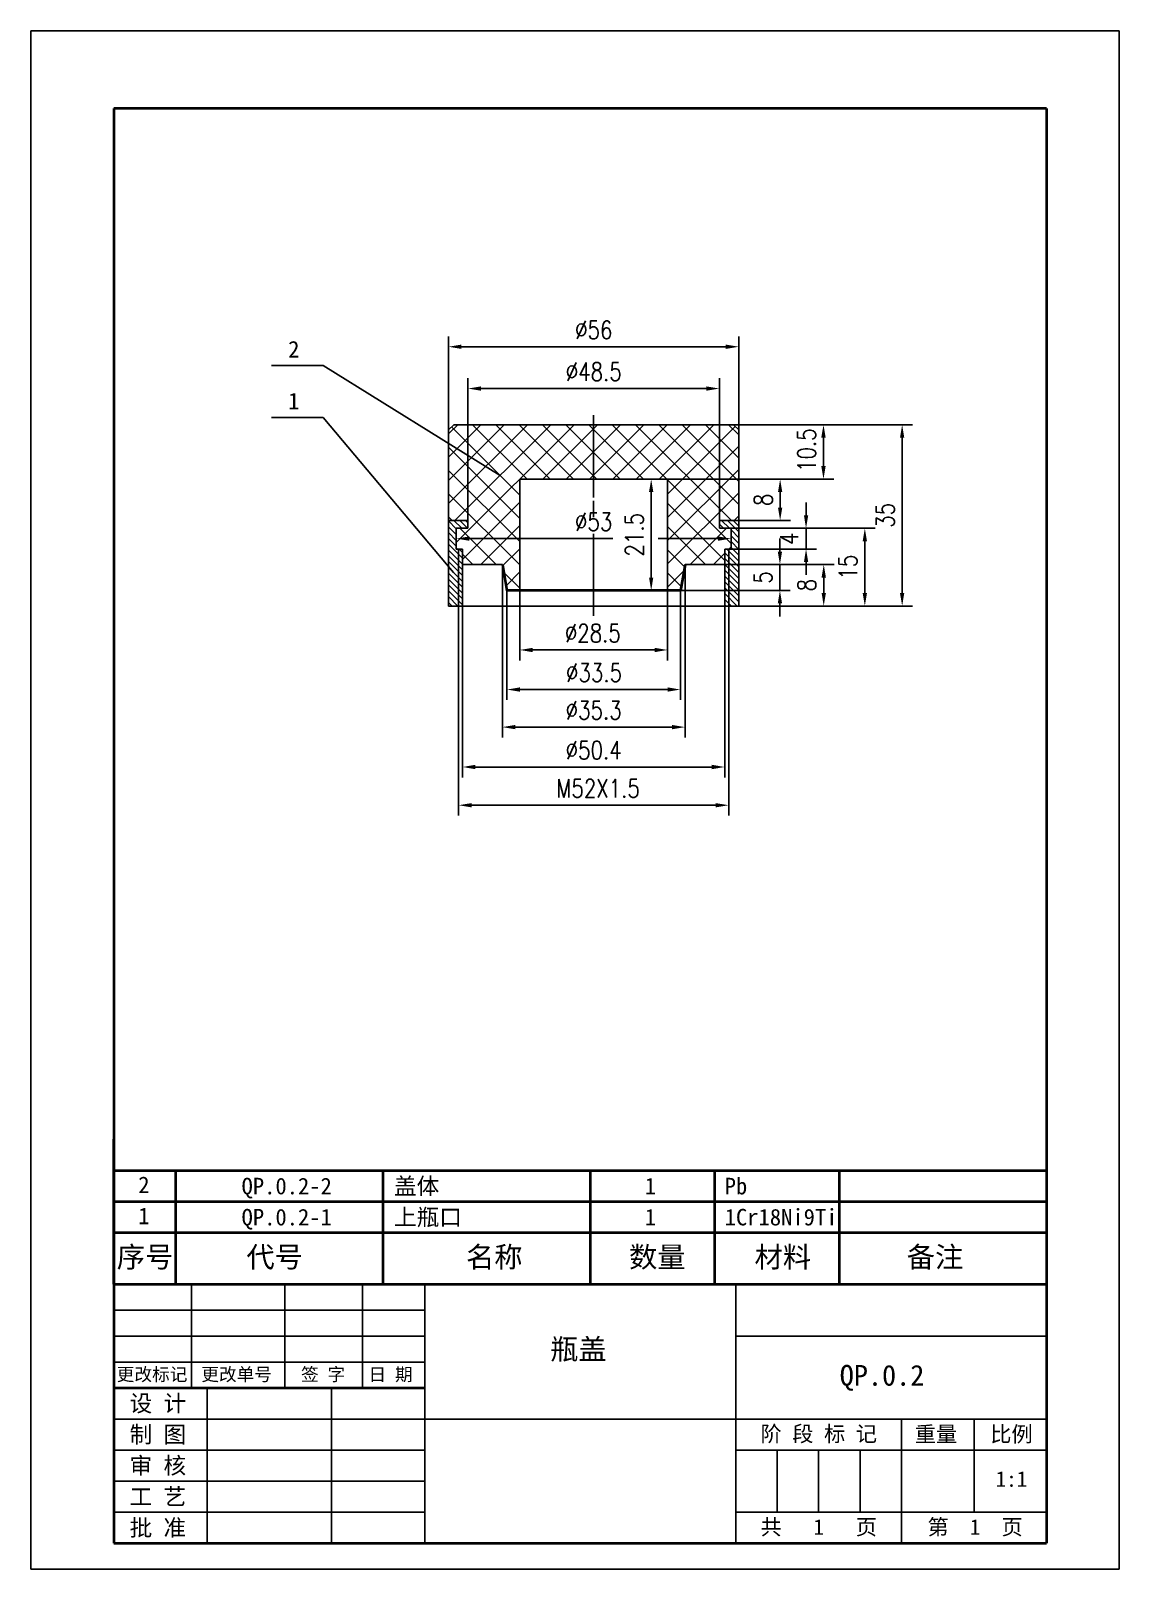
# Model space of a CAD drawing. Extents: x -23172 to -18855, y 7404 to 10591.
# Drawn here: x -22470.5 to -22260.5, y 9439.4 to 9736.4 of the extents above; entities that cross this region are included whole.
import ezdxf
from ezdxf.enums import TextEntityAlignment as Align

# ---------------------------------------------------------------- set-up
doc = ezdxf.new("R2010")
doc.units = 0
doc.header["$LTSCALE"] = 10
doc.linetypes.add('CENTER', pattern=[50.8, 31.75, -6.35, 6.35, -6.35])
doc.layers.get('DEFPOINTS').update_dxf_attribs({"linetype": 'CONTINUOUS'})
for name, color, linetype in [('3中心线层', 1, 'CENTER'), ('5剖面线层', 2, 'CONTINUOUS'), ('7标注层', 4, 'CONTINUOUS'), ('CONT', 3, 'CONTINUOUS'), ('TEXT', 1, 'CONTINUOUS')]:
    doc.layers.add(name, color=color, linetype=linetype)
doc.layers.add('YELLOW', color=2, linetype='CONTINUOUS', lineweight=40)
doc.styles.add('CHINA1', font='')
doc.styles.add('PC_TEXTSTYLE', font='txt.shx', dxfattribs={"width": 0.8, "bigfont": 'hzfs.shx'})
doc.styles.get('CHINA1').set_extended_font_data('SimSun')
doc.dimstyles.new('TH_GBDIM', dxfattribs={"dimtxt": 3.5, "dimasz": 2.5, "dimexe": 2, "dimexo": 0, "dimgap": 1.5, "dimtad": 1, "dimdec": 1, "dimzin": 0, "dimdsep": 46, "dimtxsty": 'PC_TEXTSTYLE', "dimcen": 2.5, "dimadec": 0, "dimazin": 0, "dimtfac": 0.714286, "dimtdec": 4, "dimtmove": 0, "dimatfit": 3, "dimfxl": 1, "dimtolj": 1, "dimtzin": 0, "dimarcsym": 0})
pattern_1 = [(315, (-114.0146, 0), (0.561266008, 0.561266008), [])]

# ---------------------------------------------------------------- blocks, each defined once
blk = doc.blocks.new('*D33')
at = {"layer": '7标注层', "color": 0, "lineweight": -2, "ltscale": 0.5}
for p, q in [((-22389.86, 9652.02), (-22389.86, 9677.38)), ((-22333.86, 9652.02), (-22333.86, 9677.38)), ((-22387.36, 9675.38), (-22336.36, 9675.38))]:
    blk.add_line(p, q, dxfattribs=at)
at = {"layer": '7标注层', "color": 0, "lineweight": -3, "ltscale": 0.5}
for points in [[(-22387.36, 9675.8), (-22387.36, 9674.96), (-22389.86, 9675.38)], [(-22336.36, 9675.8), (-22336.36, 9674.96), (-22333.86, 9675.38)]]:
    blk.add_solid(points, dxfattribs=at)
at = {"layer": 'DEFPOINTS', "color": 0, "lineweight": -3, "ltscale": 0.5}
for p in [(-22333.86, 9675.38), (-22389.86, 9652.02), (-22333.86, 9652.02)]:
    blk.add_point(p, dxfattribs=at)
at = {"layer": '7标注层', "color": 0, "lineweight": -3, "ltscale": 0.5, "insert": (-22361.84, 9678.63), "char_height": 3.5, "attachment_point": 5, "style": 'PC_TEXTSTYLE'}
blk.add_mtext('\\A1;%%c56{}{}', dxfattribs=at)
blk = doc.blocks.new('*D34')
at = {"layer": '7标注层', "color": 0, "lineweight": -2, "ltscale": 0.5}
for p, q in [((-22386.11, 9641.08), (-22386.11, 9669.31)), ((-22337.61, 9641.83), (-22337.61, 9669.31)), ((-22340.11, 9667.31), (-22383.61, 9667.31))]:
    blk.add_line(p, q, dxfattribs=at)
at = {"layer": '7标注层', "color": 0, "lineweight": -3, "ltscale": 0.5}
for points in [[(-22383.61, 9667.72), (-22383.61, 9666.89), (-22386.11, 9667.31)], [(-22340.11, 9667.72), (-22340.11, 9666.89), (-22337.61, 9667.31)]]:
    blk.add_solid(points, dxfattribs=at)
at = {"layer": 'DEFPOINTS', "color": 0, "lineweight": -3, "ltscale": 0.5}
for p in [(-22386.11, 9667.31), (-22386.11, 9641.08), (-22337.61, 9641.83)]:
    blk.add_point(p, dxfattribs=at)
at = {"layer": '7标注层', "color": 0, "lineweight": -3, "ltscale": 0.5, "insert": (-22361.84, 9670.56), "char_height": 3.5, "attachment_point": 5, "style": 'PC_TEXTSTYLE'}
blk.add_mtext('\\A1;%%c48.5{}{}', dxfattribs=at)
blk = doc.blocks.new('*D36')
at = {"layer": '7标注层', "color": 0, "lineweight": -2, "ltscale": 0.5}
for p, q in [((-22355.33, 9660.33), (-22315.52, 9660.33)), ((-22317.52, 9652.33), (-22317.52, 9657.83)), ((-22355.33, 9649.83), (-22315.52, 9649.83))]:
    blk.add_line(p, q, dxfattribs=at)
at = {"layer": '7标注层', "color": 0, "lineweight": -3, "ltscale": 0.5}
for points in [[(-22317.94, 9657.83), (-22317.1, 9657.83), (-22317.52, 9660.33)], [(-22317.94, 9652.33), (-22317.1, 9652.33), (-22317.52, 9649.83)]]:
    blk.add_solid(points, dxfattribs=at)
at = {"layer": 'DEFPOINTS', "color": 0, "lineweight": -3, "ltscale": 0.5}
for p in [(-22355.33, 9660.33), (-22317.52, 9660.33), (-22355.33, 9649.83)]:
    blk.add_point(p, dxfattribs=at)
at = {"layer": '7标注层', "color": 0, "lineweight": -3, "ltscale": 0.5, "insert": (-22320.77, 9655.41), "char_height": 3.5, "attachment_point": 5, "rotation": 90, "style": 'PC_TEXTSTYLE'}
blk.add_mtext('\\A1;10.5', dxfattribs=at)
blk = doc.blocks.new('*D37')
at = {"layer": '7标注层', "color": 0, "lineweight": -2, "ltscale": 0.5}
for p, q in [((-22332.25, 9649.83), (-22323.88, 9649.83)), ((-22325.88, 9644.33), (-22325.88, 9647.33)), ((-22336.48, 9641.83), (-22323.88, 9641.83))]:
    blk.add_line(p, q, dxfattribs=at)
at = {"layer": '7标注层', "color": 0, "lineweight": -3, "ltscale": 0.5}
for points in [[(-22326.3, 9647.33), (-22325.47, 9647.33), (-22325.88, 9649.83)], [(-22326.3, 9644.33), (-22325.47, 9644.33), (-22325.88, 9641.83)]]:
    blk.add_solid(points, dxfattribs=at)
at = {"layer": 'DEFPOINTS', "color": 0, "lineweight": -3, "ltscale": 0.5}
for p in [(-22332.25, 9649.83), (-22325.88, 9649.83), (-22336.48, 9641.83)]:
    blk.add_point(p, dxfattribs=at)
at = {"layer": '7标注层', "color": 0, "lineweight": -3, "ltscale": 0.5, "insert": (-22329.13, 9645.83), "char_height": 3.5, "attachment_point": 5, "rotation": 90, "style": 'PC_TEXTSTYLE'}
blk.add_mtext('\\A1;8{}{}', dxfattribs=at)
blk = doc.blocks.new('*D38')
at = {"layer": '7标注层', "color": 0, "lineweight": -2, "ltscale": 0.5}
for p, q in [((-22376.11, 9638.16), (-22376.11, 9614.84)), ((-22347.61, 9638.16), (-22347.61, 9614.84)), ((-22373.61, 9616.84), (-22350.11, 9616.84))]:
    blk.add_line(p, q, dxfattribs=at)
at = {"layer": '7标注层', "color": 0, "lineweight": -3, "ltscale": 0.5}
for points in [[(-22373.61, 9617.26), (-22373.61, 9616.42), (-22376.11, 9616.84)], [(-22350.11, 9617.26), (-22350.11, 9616.42), (-22347.61, 9616.84)]]:
    blk.add_solid(points, dxfattribs=at)
at = {"layer": 'DEFPOINTS', "color": 0, "lineweight": -3, "ltscale": 0.5}
for p in [(-22376.11, 9638.16), (-22347.61, 9638.16), (-22347.61, 9616.84)]:
    blk.add_point(p, dxfattribs=at)
at = {"layer": '7标注层', "color": 0, "lineweight": -3, "ltscale": 0.5, "insert": (-22362.02, 9620.09), "char_height": 3.5, "attachment_point": 5, "style": 'PC_TEXTSTYLE'}
blk.add_mtext('\\A1;%%c28.5{}{}', dxfattribs=at)
blk = doc.blocks.new('*D39')
at = {"layer": '7标注层', "color": 0, "lineweight": -2, "ltscale": 0.5}
for p, q in [((-22387.16, 9626.7), (-22387.16, 9592.25)), ((-22336.56, 9626.13), (-22336.56, 9592.25)), ((-22339.06, 9594.25), (-22384.66, 9594.25))]:
    blk.add_line(p, q, dxfattribs=at)
at = {"layer": '7标注层', "color": 0, "lineweight": -3, "ltscale": 0.5}
for points in [[(-22384.66, 9594.67), (-22384.66, 9593.83), (-22387.16, 9594.25)], [(-22339.06, 9594.67), (-22339.06, 9593.83), (-22336.56, 9594.25)]]:
    blk.add_solid(points, dxfattribs=at)
at = {"layer": 'DEFPOINTS', "color": 0, "lineweight": -3, "ltscale": 0.5}
for p in [(-22387.16, 9626.7), (-22336.56, 9626.13), (-22387.16, 9594.25)]:
    blk.add_point(p, dxfattribs=at)
at = {"layer": '7标注层', "color": 0, "lineweight": -3, "ltscale": 0.5, "insert": (-22361.86, 9597.5), "char_height": 3.5, "attachment_point": 5, "style": 'PC_TEXTSTYLE'}
blk.add_mtext('\\A1;%%c50.4{}{}', dxfattribs=at)
blk = doc.blocks.new('*D40')
at = {"layer": '7标注层', "color": 0, "lineweight": -2, "ltscale": 0.5}
for p, q in [((-22387.91, 9625.33), (-22387.91, 9584.87)), ((-22335.81, 9625.33), (-22335.81, 9584.87)), ((-22338.31, 9586.87), (-22385.41, 9586.87))]:
    blk.add_line(p, q, dxfattribs=at)
at = {"layer": '7标注层', "color": 0, "lineweight": -3, "ltscale": 0.5}
for points in [[(-22385.41, 9587.28), (-22385.41, 9586.45), (-22387.91, 9586.87)], [(-22338.31, 9587.28), (-22338.31, 9586.45), (-22335.81, 9586.87)]]:
    blk.add_solid(points, dxfattribs=at)
at = {"layer": 'DEFPOINTS', "color": 0, "lineweight": -3, "ltscale": 0.5}
for p in [(-22387.91, 9625.33), (-22335.81, 9625.33), (-22387.91, 9586.87)]:
    blk.add_point(p, dxfattribs=at)
at = {"layer": '7标注层', "color": 0, "lineweight": -3, "ltscale": 0.5, "insert": (-22360.99, 9590.12), "char_height": 3.5, "attachment_point": 5, "style": 'PC_TEXTSTYLE'}
blk.add_mtext('\\A1;M52X1.5{}{}', dxfattribs=at)
blk = doc.blocks.new('*D41')
at = {"layer": '7标注层', "color": 0, "lineweight": -2, "ltscale": 0.5}
for p, q in [((-22337.83, 9633.33), (-22315.47, 9633.33)), ((-22317.47, 9630.83), (-22317.47, 9627.83)), ((-22337.83, 9625.33), (-22315.47, 9625.33))]:
    blk.add_line(p, q, dxfattribs=at)
at = {"layer": '7标注层', "color": 0, "lineweight": -3, "ltscale": 0.5}
for points in [[(-22317.88, 9630.83), (-22317.05, 9630.83), (-22317.47, 9633.33)], [(-22317.88, 9627.83), (-22317.05, 9627.83), (-22317.47, 9625.33)]]:
    blk.add_solid(points, dxfattribs=at)
at = {"layer": 'DEFPOINTS', "color": 0, "lineweight": -3, "ltscale": 0.5}
for p in [(-22337.83, 9633.33), (-22337.83, 9625.33), (-22317.47, 9625.33)]:
    blk.add_point(p, dxfattribs=at)
at = {"layer": '7标注层', "color": 0, "lineweight": -3, "ltscale": 0.5, "insert": (-22320.72, 9629.37), "char_height": 3.5, "attachment_point": 5, "rotation": 90, "style": 'PC_TEXTSTYLE'}
blk.add_mtext('\\A1;8{}{}', dxfattribs=at)
blk = doc.blocks.new('*D42')
at = {"layer": '7标注层', "color": 0, "lineweight": -2, "ltscale": 0.5}
for p, q in [((-22325.92, 9635.83), (-22325.92, 9638.33)), ((-22343.89, 9633.33), (-22323.92, 9633.33)), ((-22325.92, 9633.33), (-22325.92, 9628.33)), ((-22345.11, 9628.33), (-22323.92, 9628.33)), ((-22325.92, 9625.83), (-22325.92, 9623.33))]:
    blk.add_line(p, q, dxfattribs=at)
at = {"layer": '7标注层', "color": 0, "lineweight": -3, "ltscale": 0.5}
for points in [[(-22326.34, 9635.83), (-22325.51, 9635.83), (-22325.92, 9633.33)], [(-22326.34, 9625.83), (-22325.51, 9625.83), (-22325.92, 9628.33)]]:
    blk.add_solid(points, dxfattribs=at)
at = {"layer": 'DEFPOINTS', "color": 0, "lineweight": -3, "ltscale": 0.5}
for p in [(-22343.89, 9633.33), (-22345.11, 9628.33), (-22325.92, 9628.33)]:
    blk.add_point(p, dxfattribs=at)
at = {"layer": '7标注层', "color": 0, "lineweight": -3, "ltscale": 0.5, "insert": (-22329.17, 9630.83), "char_height": 3.5, "attachment_point": 5, "rotation": 90, "style": 'PC_TEXTSTYLE'}
blk.add_mtext('\\A1;5{}{}', dxfattribs=at)
blk = doc.blocks.new('*D43')
at = {"layer": '7标注层', "color": 0, "lineweight": -2, "ltscale": 0.5}
for p, q in [((-22378.6, 9628.33), (-22378.6, 9607.2)), ((-22345.11, 9628.33), (-22345.11, 9607.2)), ((-22347.61, 9609.2), (-22376.1, 9609.2))]:
    blk.add_line(p, q, dxfattribs=at)
at = {"layer": '7标注层', "color": 0, "lineweight": -3, "ltscale": 0.5}
for points in [[(-22376.1, 9609.62), (-22376.1, 9608.79), (-22378.6, 9609.2)], [(-22347.61, 9609.62), (-22347.61, 9608.79), (-22345.11, 9609.2)]]:
    blk.add_solid(points, dxfattribs=at)
at = {"layer": 'DEFPOINTS', "color": 0, "lineweight": -3, "ltscale": 0.5}
for p in [(-22378.6, 9628.33), (-22345.11, 9628.33), (-22378.6, 9609.2)]:
    blk.add_point(p, dxfattribs=at)
at = {"layer": '7标注层', "color": 0, "lineweight": -3, "ltscale": 0.5, "insert": (-22361.79, 9612.45), "char_height": 3.5, "attachment_point": 5, "style": 'PC_TEXTSTYLE'}
blk.add_mtext('\\A1;%%c33.5{}{}', dxfattribs=at)
blk = doc.blocks.new('*D44')
at = {"layer": '7标注层', "color": 0, "lineweight": -2, "ltscale": 0.5}
for p, q in [((-22379.48, 9633.33), (-22379.48, 9599.95)), ((-22344.23, 9633.33), (-22344.23, 9599.95)), ((-22376.98, 9601.95), (-22346.73, 9601.95))]:
    blk.add_line(p, q, dxfattribs=at)
at = {"layer": '7标注层', "color": 0, "lineweight": -3, "ltscale": 0.5}
for points in [[(-22376.98, 9602.37), (-22376.98, 9601.54), (-22379.48, 9601.95)], [(-22346.73, 9602.37), (-22346.73, 9601.54), (-22344.23, 9601.95)]]:
    blk.add_solid(points, dxfattribs=at)
at = {"layer": 'DEFPOINTS', "color": 0, "lineweight": -3, "ltscale": 0.5}
for p in [(-22379.48, 9633.33), (-22344.23, 9633.33), (-22344.23, 9601.95)]:
    blk.add_point(p, dxfattribs=at)
at = {"layer": '7标注层', "color": 0, "lineweight": -3, "ltscale": 0.5, "insert": (-22361.86, 9605.2), "char_height": 3.5, "attachment_point": 5, "style": 'PC_TEXTSTYLE'}
blk.add_mtext('\\A1;%%c35.3{}{}', dxfattribs=at)
blk = doc.blocks.new('*D45')
at = {"layer": '7标注层', "color": 0, "lineweight": -2, "ltscale": 0.5}
for p, q in [((-22320.88, 9642.83), (-22320.88, 9645.33)), ((-22335.36, 9640.33), (-22318.88, 9640.33)), ((-22320.88, 9640.33), (-22320.88, 9636.33)), ((-22335.36, 9636.33), (-22318.88, 9636.33)), ((-22320.88, 9633.83), (-22320.88, 9631.33))]:
    blk.add_line(p, q, dxfattribs=at)
at = {"layer": '7标注层', "color": 0, "lineweight": -3, "ltscale": 0.5}
for points in [[(-22321.29, 9642.83), (-22320.46, 9642.83), (-22320.88, 9640.33)], [(-22321.29, 9633.83), (-22320.46, 9633.83), (-22320.88, 9636.33)]]:
    blk.add_solid(points, dxfattribs=at)
at = {"layer": 'DEFPOINTS', "color": 0, "lineweight": -3, "ltscale": 0.5}
for p in [(-22335.36, 9640.33), (-22335.36, 9636.33), (-22320.88, 9636.33)]:
    blk.add_point(p, dxfattribs=at)
at = {"layer": '7标注层', "color": 0, "lineweight": -3, "ltscale": 0.5, "insert": (-22324.13, 9638.33), "char_height": 3.5, "attachment_point": 5, "rotation": 90, "style": 'PC_TEXTSTYLE'}
blk.add_mtext('\\A1;4{}{}', dxfattribs=at)
blk = doc.blocks.new('*D46')
at = {"layer": '7标注层', "color": 0, "lineweight": -2, "ltscale": 0.5}
for p, q in [((-22347.77, 9649.83), (-22352.76, 9649.83)), ((-22350.76, 9647.33), (-22350.76, 9630.83)), ((-22347.77, 9628.33), (-22352.76, 9628.33))]:
    blk.add_line(p, q, dxfattribs=at)
at = {"layer": '7标注层', "color": 0, "lineweight": -3, "ltscale": 0.5}
for points in [[(-22351.18, 9647.33), (-22350.35, 9647.33), (-22350.76, 9649.83)], [(-22351.18, 9630.83), (-22350.35, 9630.83), (-22350.76, 9628.33)]]:
    blk.add_solid(points, dxfattribs=at)
at = {"layer": 'DEFPOINTS', "color": 0, "lineweight": -3, "ltscale": 0.5}
for p in [(-22347.77, 9649.83), (-22350.76, 9628.33), (-22347.77, 9628.33)]:
    blk.add_point(p, dxfattribs=at)
at = {"layer": '7标注层', "color": 0, "lineweight": -3, "ltscale": 0.5, "insert": (-22354.01, 9639.08), "char_height": 3.5, "attachment_point": 5, "rotation": 90, "style": 'PC_TEXTSTYLE'}
blk.add_mtext('\\A1;21.5{}{}', dxfattribs=at)
blk = doc.blocks.new('*D235')
at = {"layer": '7标注层', "color": 0, "lineweight": -2, "ltscale": 0.5}
for p, q in [((-22331.2, 9640.33), (-22307.54, 9640.33)), ((-22309.54, 9637.83), (-22309.54, 9627.83)), ((-22331.2, 9625.33), (-22307.54, 9625.33))]:
    blk.add_line(p, q, dxfattribs=at)
at = {"layer": '7标注层', "color": 0, "lineweight": -3, "ltscale": 0.5}
for points in [[(-22309.96, 9637.83), (-22309.12, 9637.83), (-22309.54, 9640.33)], [(-22309.96, 9627.83), (-22309.12, 9627.83), (-22309.54, 9625.33)]]:
    blk.add_solid(points, dxfattribs=at)
at = {"layer": 'DEFPOINTS', "color": 0, "lineweight": -3, "ltscale": 0.5}
for p in [(-22331.2, 9640.33), (-22331.2, 9625.33), (-22309.54, 9625.33)]:
    blk.add_point(p, dxfattribs=at)
at = {"layer": '7标注层', "color": 0, "lineweight": -3, "ltscale": 0.5, "insert": (-22312.79, 9632.83), "char_height": 3.5, "attachment_point": 5, "rotation": 90, "style": 'PC_TEXTSTYLE'}
blk.add_mtext('\\A1;15{}{}', dxfattribs=at)
blk = doc.blocks.new('*D236')
at = {"layer": '7标注层', "color": 0, "lineweight": -2, "ltscale": 0.5}
for p, q in [((-22331.99, 9660.33), (-22300.34, 9660.33)), ((-22302.34, 9657.83), (-22302.34, 9627.83)), ((-22331.99, 9625.33), (-22300.34, 9625.33))]:
    blk.add_line(p, q, dxfattribs=at)
at = {"layer": '7标注层', "color": 0, "lineweight": -3, "ltscale": 0.5}
for points in [[(-22302.76, 9657.83), (-22301.93, 9657.83), (-22302.34, 9660.33)], [(-22302.76, 9627.83), (-22301.93, 9627.83), (-22302.34, 9625.33)]]:
    blk.add_solid(points, dxfattribs=at)
at = {"layer": 'DEFPOINTS', "color": 0, "lineweight": -3, "ltscale": 0.5}
for p in [(-22331.99, 9660.33), (-22331.99, 9625.33), (-22302.34, 9625.33)]:
    blk.add_point(p, dxfattribs=at)
at = {"layer": '7标注层', "color": 0, "lineweight": -3, "ltscale": 0.5, "insert": (-22305.59, 9642.83), "char_height": 3.5, "attachment_point": 5, "rotation": 90, "style": 'PC_TEXTSTYLE'}
blk.add_mtext('\\A1;35{}{}', dxfattribs=at)

msp = doc.modelspace()

# ---------------------------------------------------------------- hatches: boundary and pattern name
at = {"layer": '5剖面线层', "lineweight": -3, "ltscale": 0.5}
h = msp.add_hatch(dxfattribs=at)
h.set_pattern_fill('ANSI37', color=3, style=0)
h.set_pattern_definition([(45, (-411.967, 1000.3077), (-2.24506403, 2.24506403), []), (135, (-411.967, 1000.3077), (-2.24506403, -2.24506403), [])])
h.paths.add_polyline_path([(-22347.61, 9649.83), (-22347.61, 9628.33), (-22345.11, 9628.33), (-22344.23, 9633.33), (-22336.56, 9633.33), (-22336.56, 9636.33), (-22335.36, 9636.33), (-22335.36, 9640.33), (-22337.61, 9640.33), (-22337.61, 9641.83), (-22333.86, 9641.83), (-22333.86, 9659.33), (-22334.86, 9660.33), (-22361.86, 9660.33), (-22361.86, 9649.83)])
h.paths.add_polyline_path([(-22388.86, 9660.33), (-22389.86, 9659.33), (-22389.86, 9641.83), (-22386.11, 9641.83), (-22386.11, 9640.33), (-22388.36, 9640.33), (-22388.36, 9636.33), (-22387.16, 9636.33), (-22387.16, 9633.33), (-22379.48, 9633.33), (-22378.6, 9628.33), (-22376.11, 9628.33), (-22376.11, 9649.83), (-22361.86, 9649.83), (-22361.86, 9660.33)])
at = {"layer": 'YELLOW', "lineweight": -3, "ltscale": 0.5}
h = msp.add_hatch(dxfattribs=at)
h.set_pattern_fill('ANSI31', color=3, scale=0.25, angle=270, style=0)
h.set_pattern_definition(pattern_1)
h.paths.add_polyline_path([(-22386.11, 9640.33), (-22386.11, 9641.83), (-22389.86, 9641.83), (-22389.86, 9625.33), (-22387.91, 9625.33), (-22387.91, 9636.33), (-22388.36, 9636.33), (-22388.36, 9640.33)])
h.paths.add_polyline_path([(-22387.91, 9625.33), (-22387.16, 9625.33), (-22387.16, 9636.33), (-22387.91, 9636.33)], flags=17)
h = msp.add_hatch(dxfattribs=at)
h.set_pattern_fill('ANSI31', color=3, scale=0.25, angle=270, style=0)
h.set_pattern_definition(pattern_1)
h.paths.add_polyline_path([(-22333.86, 9641.83), (-22337.61, 9641.83), (-22337.61, 9640.33), (-22335.36, 9640.33), (-22335.36, 9636.33), (-22335.81, 9636.33), (-22335.81, 9625.33), (-22333.86, 9625.33)])
h.paths.add_polyline_path([(-22335.81, 9636.33), (-22336.56, 9636.33), (-22336.56, 9625.33), (-22335.81, 9625.33)], flags=17)

# ---------------------------------------------------------------- linework, layer by layer
at = {"layer": '3中心线层'}
msp.add_line((-22361.86, 9646.3), (-22361.86, 9662.17), dxfattribs=at)
at = {"layer": '3中心线层', "ltscale": 0.05}
msp.add_line((-22361.86, 9623.42), (-22361.86, 9657.74), dxfattribs=at)
at = {"layer": '7标注层', "lineweight": -3, "ltscale": 0.5}
for p, q in [((-22388.36, 9639.12), (-22388.36, 9636.34)), ((-22385.86, 9638.34), (-22358.15, 9638.34)), ((-22349.44, 9638.34), (-22337.86, 9638.34)), ((-22335.36, 9639.12), (-22335.36, 9636.34))]:
    msp.add_line(p, q, dxfattribs=at)
for points in [[(-22385.86, 9638.76), (-22385.86, 9637.93), (-22388.36, 9638.34)], [(-22337.86, 9638.76), (-22337.86, 9637.93), (-22335.36, 9638.34)]]:
    msp.add_solid(points, dxfattribs=at)
at = {"layer": 'CONT'}
for p, q in [((-22424.04, 9671.74), (-22414.04, 9671.74)), ((-22379.92, 9650.54), (-22414.04, 9671.74)), ((-22424.04, 9661.74), (-22414.04, 9661.74)), ((-22388.88, 9631.79), (-22414.04, 9661.74)), ((-22439.46, 9494.38), (-22439.46, 9474.38)), ((-22421.46, 9494.38), (-22421.46, 9474.38)), ((-22406.46, 9494.38), (-22406.46, 9474.38)), ((-22394.46, 9494.38), (-22394.46, 9444.38)), ((-22334.46, 9494.38), (-22334.46, 9444.38)), ((-22454.46, 9489.38), (-22394.46, 9489.38)), ((-22454.46, 9484.38), (-22394.46, 9484.38)), ((-22334.46, 9484.38), (-22274.46, 9484.38)), ((-22454.46, 9479.38), (-22394.46, 9479.38)), ((-22436.46, 9474.38), (-22436.46, 9444.38)), ((-22412.46, 9474.38), (-22412.46, 9444.38)), ((-22454.46, 9468.38), (-22274.46, 9468.38)), ((-22302.46, 9468.38), (-22302.46, 9444.38)), ((-22288.46, 9468.38), (-22288.46, 9450.38)), ((-22454.46, 9462.38), (-22394.46, 9462.38)), ((-22334.46, 9462.38), (-22274.46, 9462.38)), ((-22326.46, 9462.38), (-22326.46, 9450.38)), ((-22318.46, 9462.38), (-22318.46, 9450.38)), ((-22310.46, 9462.38), (-22310.46, 9450.38)), ((-22454.46, 9456.38), (-22394.46, 9456.38)), ((-22454.46, 9450.38), (-22394.46, 9450.38)), ((-22334.46, 9450.38), (-22274.46, 9450.38))]:
    msp.add_line(p, q, dxfattribs=at)
at = {"layer": 'CONT', "lineweight": 40}
for p, q in [((-22454.46, 9516.38), (-22274.46, 9516.38)), ((-22454.46, 9516.38), (-22274.46, 9516.38)), ((-22442.46, 9510.38), (-22442.46, 9516.38)), ((-22402.46, 9510.38), (-22402.46, 9516.38)), ((-22362.46, 9510.38), (-22362.46, 9516.38)), ((-22338.46, 9510.38), (-22338.46, 9516.38)), ((-22314.46, 9510.38), (-22314.46, 9516.38)), ((-22454.46, 9510.38), (-22274.46, 9510.38)), ((-22442.46, 9504.38), (-22442.46, 9510.38)), ((-22402.46, 9504.38), (-22402.46, 9510.38)), ((-22362.46, 9504.38), (-22362.46, 9510.38)), ((-22338.46, 9504.38), (-22338.46, 9510.38)), ((-22314.46, 9504.38), (-22314.46, 9510.38)), ((-22454.46, 9504.38), (-22274.46, 9504.38)), ((-22442.46, 9494.38), (-22442.46, 9504.38)), ((-22402.46, 9494.38), (-22402.46, 9504.38)), ((-22362.46, 9494.38), (-22362.46, 9504.38)), ((-22338.46, 9494.38), (-22338.46, 9504.38)), ((-22314.46, 9494.38), (-22314.46, 9504.38))]:
    msp.add_line(p, q, dxfattribs=at)
at = {"layer": 'DEFPOINTS'}
for p, q in [((-22470.46, 9736.38), (-22470.46, 9439.38)), ((-22470.46, 9736.38), (-22260.46, 9736.38)), ((-22260.46, 9736.38), (-22260.46, 9439.38)), ((-22470.46, 9439.38), (-22260.46, 9439.38))]:
    msp.add_line(p, q, dxfattribs=at)
at = {"layer": 'YELLOW'}
for p, q in [((-22454.46, 9721.38), (-22454.46, 9444.38)), ((-22274.46, 9721.38), (-22454.46, 9721.38)), ((-22274.46, 9721.38), (-22274.46, 9444.38)), ((-22454.46, 9494.38), (-22274.46, 9494.38)), ((-22454.46, 9494.38), (-22274.46, 9494.38)), ((-22454.46, 9474.38), (-22394.46, 9474.38)), ((-22454.46, 9444.38), (-22274.46, 9444.38))]:
    msp.add_line(p, q, dxfattribs=at)
at = {"layer": 'YELLOW', "lineweight": -3, "ltscale": 0.5}
for p, q in [((-22388.86, 9660.33), (-22389.86, 9659.33)), ((-22389.86, 9625.33), (-22389.86, 9659.33)), ((-22334.86, 9660.33), (-22388.86, 9660.33)), ((-22334.86, 9660.33), (-22333.86, 9659.33)), ((-22333.86, 9625.33), (-22333.86, 9659.33)), ((-22376.11, 9628.33), (-22376.11, 9649.83)), ((-22347.61, 9649.83), (-22376.11, 9649.83)), ((-22347.61, 9628.33), (-22347.61, 9649.83)), ((-22386.11, 9641.83), (-22389.86, 9641.83)), ((-22386.11, 9640.33), (-22386.11, 9641.83)), ((-22337.61, 9641.83), (-22333.86, 9641.83)), ((-22337.61, 9640.33), (-22337.61, 9641.83)), ((-22388.36, 9636.33), (-22388.36, 9640.33)), ((-22386.11, 9640.33), (-22388.36, 9640.33)), ((-22337.61, 9640.33), (-22335.36, 9640.33)), ((-22335.36, 9636.33), (-22335.36, 9640.33)), ((-22387.16, 9636.33), (-22388.36, 9636.33)), ((-22387.16, 9625.33), (-22387.16, 9636.33)), ((-22336.56, 9636.33), (-22335.36, 9636.33)), ((-22336.56, 9625.33), (-22336.56, 9636.33)), ((-22387.16, 9633.33), (-22379.48, 9633.33)), ((-22344.23, 9633.33), (-22336.56, 9633.33)), ((-22389.86, 9625.33), (-22333.86, 9625.33))]:
    msp.add_line(p, q, dxfattribs=at)
at = {"layer": 'YELLOW', "color": 3, "lineweight": -3, "ltscale": 0.5}
for p, q in [((-22387.91, 9625.33), (-22387.91, 9636.33)), ((-22335.81, 9625.33), (-22335.81, 9636.33))]:
    msp.add_line(p, q, dxfattribs=at)
at = {"layer": 'YELLOW', "lineweight": 40}
for p, q in [((-22379.48, 9633.33), (-22378.6, 9628.33)), ((-22344.23, 9633.33), (-22345.11, 9628.33)), ((-22345.11, 9628.33), (-22378.6, 9628.33)), ((-22454.46, 9516.38), (-22454.46, 9522.38)), ((-22454.46, 9516.38), (-22454.46, 9522.38)), ((-22454.46, 9510.38), (-22454.46, 9516.38)), ((-22454.46, 9504.38), (-22454.46, 9510.38)), ((-22454.46, 9494.38), (-22454.46, 9504.38)), ((-22454.46, 9494.38), (-22274.46, 9494.38)), ((-22454.46, 9494.38), (-22274.46, 9494.38)), ((-22454.46, 9494.38), (-22274.46, 9494.38)), ((-22454.46, 9494.38), (-22274.46, 9494.38)), ((-22454.46, 9494.38), (-22274.46, 9494.38)), ((-22454.46, 9494.38), (-22274.46, 9494.38)), ((-22454.46, 9494.38), (-22274.46, 9494.38))]:
    msp.add_line(p, q, dxfattribs=at)
at = {"layer": 'YELLOW', "lineweight": -3}
msp.add_line((-22454.46, 9494.38), (-22274.46, 9494.38), dxfattribs=at)

# ---------------------------------------------------------------- texts
at = {"layer": '7标注层', "lineweight": -3, "ltscale": 0.5, "insert": (-22361.86, 9641.59), "char_height": 3.5, "attachment_point": 5, "style": 'PC_TEXTSTYLE'}
msp.add_mtext('\\A1;%%c53{}{}', dxfattribs=at)
at = {"layer": 'TEXT', "lineweight": 40, "style": 'CHINA1'}
for s, p in [('2', (-22420.8, 9673.3)), ('1', (-22420.8, 9663.3)), ('2', (-22449.72, 9511.99)), ('QP.0.2-2', (-22429.79, 9511.75)), ('盖体', (-22400.38, 9511.75)), ('1', (-22352.01, 9511.75)), ('Pb', (-22336.58, 9511.75)), ('1', (-22449.72, 9505.99)), ('QP.0.2-1', (-22429.79, 9505.75)), ('上瓶口', (-22400.38, 9505.75)), ('1', (-22352.01, 9505.75)), ('1Cr18Ni9Ti', (-22336.58, 9505.75))]:
    msp.add_text(s, height=3.2, dxfattribs=at).set_placement(p)
for s, p in [('序号', (-22448.41, 9497.66)), ('代号', (-22423.41, 9497.66)), ('名称', (-22381.03, 9497.66)), ('数量', (-22349.58, 9497.66)), ('材料', (-22325.36, 9497.66)), ('备注', (-22296, 9497.66))]:
    msp.add_text(s, height=4, dxfattribs=at).set_placement(p, align=Align.CENTER)
at = {"layer": 'TEXT', "style": 'CHINA1'}
for s, height, p in [('瓶盖', 4, (-22364.8, 9479.86)), ('更改标记', 2.5, (-22447.06, 9475.75)), ('更改单号', 2.5, (-22430.74, 9475.75)), ('签 字', 2.5, (-22414.06, 9475.75)), ('日 期', 2.5, (-22401.04, 9475.75)), ('QP.0.2', 4, (-22306.22, 9474.82)), ('阶 段 标 记', 3, (-22318.43, 9464.03)), ('重量', 3, (-22295.81, 9463.97)), ('比例', 3, (-22281.25, 9463.97)), ('1:1', 3, (-22281.25, 9455.29)), ('共   1   页', 3, (-22318.43, 9446.03)), ('第  1  页', 3, (-22288.26, 9446.03))]:
    msp.add_text(s, height=height, dxfattribs=at).set_placement(p, align=Align.CENTER)
for s, p in [('设 计', (-22451.4, 9469.8)), ('制 图', (-22451.4, 9463.8)), ('审 核', (-22451.4, 9457.8)), ('工 艺', (-22451.4, 9451.8)), ('批 准', (-22451.4, 9445.8))]:
    msp.add_text(s, height=3.2, dxfattribs=at).set_placement(p)

# ---------------------------------------------------------------- dimensions: what is measured, and where the dimension line sits
at = {"layer": '7标注层', "lineweight": -3, "ltscale": 0.5}
for base, p1, p2, angle, text, picture, middle in [((-22333.86, 9675.38), (-22389.86, 9652.02), (-22333.86, 9652.02), 180, '%%c56{}{}', '*D33', (-22361.84, 9675.38)), ((-22347.61, 9616.84), (-22376.11, 9638.16), (-22347.61, 9638.16), 180, '%%c<>{}{}', '*D38', (-22362.02, 9616.84)), ((-22317.47, 9625.33), (-22337.83, 9633.33), (-22337.83, 9625.33), 90, '8{}{}', '*D41', (-22317.47, 9629.37))]:
    dim = msp.add_linear_dim(base=base, p1=p1, p2=p2, angle=angle, text=text, dimstyle='TH_GBDIM', override={"dimgap": 1.5, "dimtad": 1, "dimjust": 0, "dimdec": 1, "dimlfac": 1, "dimse1": 0, "dimse2": 0, "dimsd1": 0, "dimsd2": 0}, dxfattribs=at)
    dim.commit()
    dim.dimension.update_dxf_attribs({"geometry": picture, "text_midpoint": middle, "dimtype": 160})
for base, p1, p2, text, picture, middle in [((-22386.11, 9667.31), (-22337.61, 9641.83), (-22386.11, 9641.08), '%%c48.5{}{}', '*D34', (-22361.84, 9667.31)), ((-22387.91, 9586.87), (-22335.81, 9625.33), (-22387.91, 9625.33), 'M52X1.5{}{}', '*D40', (-22360.99, 9586.87))]:
    dim = msp.add_linear_dim(base=base, p1=p1, p2=p2, text=text, dimstyle='TH_GBDIM', dxfattribs=at)
    dim.commit()
    dim.dimension.update_dxf_attribs({"geometry": picture, "text_midpoint": middle, "dimtype": 160})
dim = msp.add_linear_dim(base=(-22317.52, 9660.33), p1=(-22355.33, 9649.83), p2=(-22355.33, 9660.33), angle=270, dimstyle='TH_GBDIM', override={"dimgap": 1.5, "dimtad": 1, "dimdec": 1, "dimlfac": 1, "dimse1": 0, "dimse2": 0, "dimsd1": 0, "dimsd2": 0}, dxfattribs=at)
dim.commit()
dim.dimension.update_dxf_attribs({"geometry": '*D36', "text_midpoint": (-22317.52, 9655.41), "dimtype": 160})
for base, p1, p2, text, picture, middle in [((-22302.34, 9625.33), (-22331.99, 9660.33), (-22331.99, 9625.33), '35{}{}', '*D236', (-22305.59, 9642.83)), ((-22325.88, 9649.83), (-22336.48, 9641.83), (-22332.25, 9649.83), '8{}{}', '*D37', (-22329.13, 9645.83)), ((-22325.92, 9628.33), (-22343.89, 9633.33), (-22345.11, 9628.33), '5{}{}', '*D42', (-22329.17, 9630.83)), ((-22309.54, 9625.33), (-22331.2, 9640.33), (-22331.2, 9625.33), '15{}{}', '*D235', (-22312.79, 9632.83))]:
    dim = msp.add_linear_dim(base=base, p1=p1, p2=p2, angle=90, text=text, dimstyle='TH_GBDIM', override={"dimgap": 1.5, "dimtad": 1, "dimjust": 0, "dimdec": 1, "dimlfac": 1, "dimse1": 0, "dimse2": 0, "dimsd1": 0, "dimsd2": 0}, dxfattribs=at)
    dim.commit()
    dim.dimension.update_dxf_attribs({"geometry": picture, "text_midpoint": middle})
dim = msp.add_linear_dim(base=(-22350.76, 9628.33), p1=(-22347.77, 9649.83), p2=(-22347.77, 9628.33), angle=90, text='21.5{}{}', dimstyle='TH_GBDIM', dxfattribs=at)
dim.commit()
dim.dimension.update_dxf_attribs({"geometry": '*D46', "text_midpoint": (-22354.01, 9639.08)})
dim = msp.add_linear_dim(base=(-22320.88, 9636.33), p1=(-22335.36, 9640.33), p2=(-22335.36, 9636.33), angle=90, text='4{}{}', dimstyle='TH_GBDIM', dxfattribs=at)
dim.commit()
dim.dimension.update_dxf_attribs({"geometry": '*D45', "text_midpoint": (-22320.88, 9638.33), "dimtype": 160})
for base, p1, p2, text, picture, middle in [((-22344.2329, 9601.9529), (-22379.484, 9633.3262), (-22344.2329, 9633.3262), '%%c<>{}{}', '*D44', (-22361.8585, 9605.2029)), ((-22387.16, 9594.25), (-22336.56, 9626.13), (-22387.16, 9626.7), '%%c50.4{}{}', '*D39', (-22361.86, 9597.5))]:
    dim = msp.add_linear_dim(base=base, p1=p1, p2=p2, text=text, dimstyle='TH_GBDIM', override={"dimgap": 1.5, "dimtad": 1, "dimjust": 0, "dimdec": 1, "dimlfac": 1, "dimse1": 0, "dimse2": 0, "dimsd1": 0, "dimsd2": 0}, dxfattribs=at)
    dim.commit()
    dim.dimension.update_dxf_attribs({"geometry": picture, "text_midpoint": middle})
dim = msp.add_linear_dim(base=(-22378.6, 9609.2), p1=(-22345.11, 9628.33), p2=(-22378.6, 9628.33), text='%%c<>{}{}', dimstyle='TH_GBDIM', override={"dimgap": 1.5, "dimtad": 1, "dimjust": 0, "dimdec": 1, "dimlfac": 1, "dimse1": 0, "dimse2": 0, "dimsd1": 0, "dimsd2": 0}, dxfattribs=at)
dim.commit()
dim.dimension.update_dxf_attribs({"geometry": '*D43', "text_midpoint": (-22361.79, 9609.2), "dimtype": 160})

doc.saveas('drawing.dxf')
